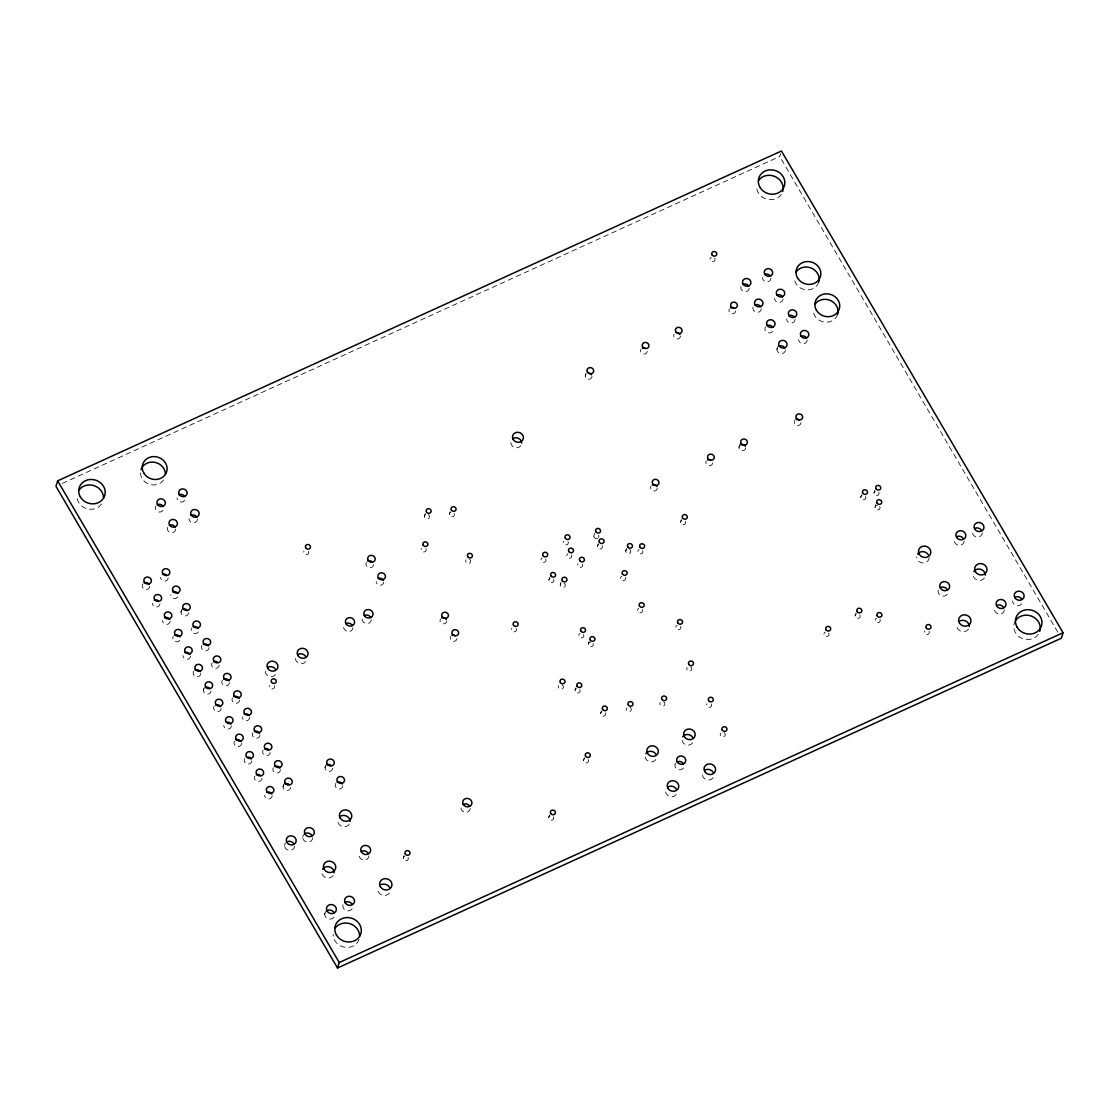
<?xml version="1.0" encoding="UTF-8"?>
<svg xmlns="http://www.w3.org/2000/svg" width="1119" height="1119" viewBox="0 0 1119 1119"><rect width="100%" height="100%" fill="white"/><g stroke="black" fill="none" stroke-linecap="round" stroke-linejoin="round"><path stroke-width="0.75" stroke-dasharray="5 3.75" d="M180.984 612.247L181.838 609.519M203.378 690.465L204.231 687.723M283.023 786.797L283.876 784.055M284.548 845.502L285.401 842.761M302.676 837.25L303.529 834.508M325.014 767.732L325.867 764.99M424.409 516.293L425.262 513.551M324.72 914.223L325.573 911.481M449.334 514.292L450.188 511.565M403.274 858.245L404.127 855.517M585.265 375.928L586.118 373.187M548.869 580.09L549.723 577.348M560.227 584.845L561.081 582.118M593.811 536.043L594.665 533.301M597.336 546.492L598.189 543.75M588.23 644.25L589.084 641.509M575.068 690.493L575.921 687.765M625.717 551.163L626.57 548.422M548.66 817.709L549.513 814.968M583.503 760.444L584.356 757.703M600.553 713.684L601.407 710.957M1057.819 632.193L779.733 156.478L780.586 153.737M680.534 522.181L681.387 519.44M738.974 447.362L739.827 444.621M776.936 349.408L777.789 346.68M860.735 497.396L861.588 494.654M874.009 493.031L874.862 490.29M875.016 507.327L875.869 504.585M855.112 615.87L855.965 613.128M62.314 483.422L779.733 156.478M711.306 704.033A2.546 2.308 17.3 0 1 709.04 707.362A2.546 2.308 17.3 0 1 706.928 703.725M200.749 673.526A3.819 3.455 17.3 0 1 195.923 676.561A3.819 3.455 17.3 0 1 193.713 671.302M352.093 908.88A5.022 4.532 17.3 0 1 345.267 910.083A5.022 4.532 17.3 0 1 343.561 903.732M964.144 541.092A5.022 4.532 17.3 0 1 957.794 545.065A5.022 4.532 17.3 0 1 954.913 538.169M469.49 559.206A2.546 2.308 17.3 0 1 470.344 562.437A2.546 2.308 17.3 0 1 466.875 563.053A2.546 2.308 17.3 0 1 466.022 559.822M1004.316 609.813A5.022 4.532 17.3 0 1 999.253 614.037A5.022 4.532 17.3 0 1 994.371 609.128M583.531 634.487A2.546 2.308 17.3 0 1 582.537 637.592A2.546 2.308 17.3 0 1 579.11 636.515A2.546 2.308 17.3 0 1 580.09 633.41M294.507 846.188A5.022 4.532 17.3 0 1 288.156 850.16A5.022 4.532 17.3 0 1 285.261 843.264M368.962 855.769A5.022 4.532 17.3 0 1 362.626 859.742A5.022 4.532 17.3 0 1 359.731 852.846M208.973 647.691A3.819 3.455 17.3 0 1 204.134 650.712A3.819 3.455 17.3 0 1 201.938 645.453M588.244 759.605A2.546 2.308 17.3 0 1 587.265 762.71A2.546 2.308 17.3 0 1 583.824 761.619A2.546 2.308 17.3 0 1 584.817 758.528M712.551 462.93A3.399 3.063 17.3 0 1 708.257 465.616A3.399 3.063 17.3 0 1 706.299 460.958M879.926 619.353A2.546 2.308 17.3 0 1 878.933 622.458A2.546 2.308 17.3 0 1 875.506 621.367A2.546 2.308 17.3 0 1 876.485 618.261M714.733 258.293A2.546 2.308 17.3 0 1 713.754 261.398A2.546 2.308 17.3 0 1 710.313 260.321A2.546 2.308 17.3 0 1 711.292 257.216M553.401 816.87A2.546 2.308 17.3 0 1 552.408 819.975A2.546 2.308 17.3 0 1 548.981 818.884A2.546 2.308 17.3 0 1 549.961 815.793M591.993 376.404A3.399 3.063 17.3 0 1 587.699 379.089A3.399 3.063 17.3 0 1 585.741 374.417M828.717 633.172A2.546 2.308 17.3 0 1 827.724 636.277A2.546 2.308 17.3 0 1 824.297 635.186A2.546 2.308 17.3 0 1 825.276 632.081M582.426 564.046A2.546 2.308 17.3 0 1 580.174 567.375A2.546 2.308 17.3 0 1 578.047 563.738M272.169 795.721A3.819 3.455 17.3 0 1 268.322 798.924A3.819 3.455 17.3 0 1 264.602 795.189M630.067 707.432A2.546 2.308 17.3 0 1 630.934 710.663A2.546 2.308 17.3 0 1 627.465 711.278A2.546 2.308 17.3 0 1 626.598 708.047M568.018 541.596A2.546 2.308 17.3 0 1 565.752 544.925A2.546 2.308 17.3 0 1 563.64 541.302M647.244 351.226A3.399 3.063 17.3 0 1 642.949 353.912A3.399 3.063 17.3 0 1 641.005 349.24M879.758 506.487A2.546 2.308 17.3 0 1 878.359 509.746A2.546 2.308 17.3 0 1 875.044 507.732A2.546 2.308 17.3 0 1 877.59 505.187M724.035 732.595A2.546 2.308 17.3 0 1 724.902 735.826A2.546 2.308 17.3 0 1 721.433 736.428A2.546 2.308 17.3 0 1 720.566 733.197M210.959 690.982A3.819 3.455 17.3 0 1 206.12 694.018A3.819 3.455 17.3 0 1 203.924 688.758M571.487 554.898A2.546 2.308 17.3 0 1 570.508 558.003A2.546 2.308 17.3 0 1 567.067 556.912A2.546 2.308 17.3 0 1 568.046 553.807M982.272 532.84A5.022 4.532 17.3 0 1 975.922 536.812A5.022 4.532 17.3 0 1 973.04 529.916M680.534 626.36A2.546 2.308 17.3 0 1 679.555 629.465A2.546 2.308 17.3 0 1 676.114 628.388A2.546 2.308 17.3 0 1 677.093 625.283M163.612 479.967A12.533 11.33 17.3 0 1 148.002 483.73A12.533 11.33 17.3 0 1 141.008 469.742M818.674 282.24A12.533 11.33 17.3 0 1 804.883 289.653A12.533 11.33 17.3 0 1 794.294 277.596M685.276 521.342A2.546 2.308 17.3 0 1 684.296 524.447A2.546 2.308 17.3 0 1 680.856 523.356A2.546 2.308 17.3 0 1 681.835 520.265M837.558 314.537A12.533 11.33 17.3 0 1 823.766 321.95A12.533 11.33 17.3 0 1 813.177 309.893M625.143 577.418A2.546 2.308 17.3 0 1 624.164 580.523A2.546 2.308 17.3 0 1 620.723 579.432A2.546 2.308 17.3 0 1 621.716 576.327M333.966 917.146A5.022 4.532 17.3 0 1 327.14 918.349A5.022 4.532 17.3 0 1 325.433 911.985M101.619 504.012A13.372 12.085 17.3 0 1 86.597 508.641A13.372 12.085 17.3 0 1 76.987 496.207M781.244 194.37A13.372 12.085 17.3 0 1 766.221 199A13.372 12.085 17.3 0 1 756.612 186.565M454.062 513.467A2.546 2.308 17.3 0 1 453.083 516.572A2.546 2.308 17.3 0 1 449.642 515.481A2.546 2.308 17.3 0 1 450.635 512.376M219.17 665.148A3.819 3.455 17.3 0 1 214.344 668.169A3.819 3.455 17.3 0 1 212.134 662.91M564.06 583.111A2.546 2.308 17.3 0 1 564.927 586.342A2.546 2.308 17.3 0 1 561.458 586.943A2.546 2.308 17.3 0 1 560.591 583.712M428.241 514.544A2.546 2.308 17.3 0 1 428.843 518.083A2.546 2.308 17.3 0 1 424.982 517.817A2.546 2.308 17.3 0 1 425.71 514.362M516.167 628.528A2.546 2.308 17.3 0 1 513.901 631.857A2.546 2.308 17.3 0 1 511.789 628.235M663.707 701.893A2.546 2.308 17.3 0 1 664.574 705.124A2.546 2.308 17.3 0 1 661.105 705.725A2.546 2.308 17.3 0 1 660.238 702.494M359.101 939.275A13.372 12.085 17.3 0 1 344.386 947.178A13.372 12.085 17.3 0 1 333.098 934.323M562.102 685.01A2.546 2.308 17.3 0 1 562.969 688.241A2.546 2.308 17.3 0 1 559.5 688.856A2.546 2.308 17.3 0 1 558.633 685.625M1038.362 634.221A13.372 12.085 17.3 0 1 1020.164 637.424A13.372 12.085 17.3 0 1 1015.632 620.472M312.635 837.935A5.022 4.532 17.3 0 1 306.284 841.908A5.022 4.532 17.3 0 1 303.389 835.012M1021.731 603.798A5.022 4.532 17.3 0 1 1012.499 600.861M947.261 594.203A5.022 4.532 17.3 0 1 940.436 595.406A5.022 4.532 17.3 0 1 938.743 589.056M642.194 609.463A2.546 2.308 17.3 0 1 641.201 612.569A2.546 2.308 17.3 0 1 637.774 611.478A2.546 2.308 17.3 0 1 638.753 608.372M605.295 712.859A2.546 2.308 17.3 0 1 604.316 715.964A2.546 2.308 17.3 0 1 600.875 714.873A2.546 2.308 17.3 0 1 601.854 711.768M579.796 689.668A2.546 2.308 17.3 0 1 578.817 692.773A2.546 2.308 17.3 0 1 575.376 691.682A2.546 2.308 17.3 0 1 576.369 688.577M545.708 559.052A2.546 2.308 17.3 0 1 544.729 562.158A2.546 2.308 17.3 0 1 541.288 561.067A2.546 2.308 17.3 0 1 542.267 557.961M597.56 538.309A2.546 2.308 17.3 0 1 594.119 537.218A2.546 2.308 17.3 0 1 595.112 534.127M598.539 535.204A2.546 2.308 17.3 0 1 598.497 537.526M425.905 548.66A2.546 2.308 17.3 0 1 423.653 551.989A2.546 2.308 17.3 0 1 421.527 548.352M602.078 545.666A2.546 2.308 17.3 0 1 601.085 548.772A2.546 2.308 17.3 0 1 597.658 547.681A2.546 2.308 17.3 0 1 598.637 544.575M642.614 550.562A2.546 2.308 17.3 0 1 641.635 553.667A2.546 2.308 17.3 0 1 638.194 552.576A2.546 2.308 17.3 0 1 639.187 549.471M865.477 496.556A2.546 2.308 17.3 0 1 864.497 499.661A2.546 2.308 17.3 0 1 861.057 498.57A2.546 2.308 17.3 0 1 862.05 495.465M878.751 492.192A2.546 2.308 17.3 0 1 877.772 495.297A2.546 2.308 17.3 0 1 874.331 494.22A2.546 2.308 17.3 0 1 875.324 491.115M408.015 857.42A2.546 2.308 17.3 0 1 407.022 860.525A2.546 2.308 17.3 0 1 403.595 859.434A2.546 2.308 17.3 0 1 404.574 856.329M928.98 631.298A2.546 2.308 17.3 0 1 926.728 634.627A2.546 2.308 17.3 0 1 924.602 630.99M629.549 549.415A2.546 2.308 17.3 0 1 630.165 552.968A2.546 2.308 17.3 0 1 626.29 552.702A2.546 2.308 17.3 0 1 627.032 549.247M859.854 615.044A2.546 2.308 17.3 0 1 858.874 618.15A2.546 2.308 17.3 0 1 855.434 617.059A2.546 2.308 17.3 0 1 856.427 613.953M690.605 666.924A2.546 2.308 17.3 0 1 691.458 670.155A2.546 2.308 17.3 0 1 687.989 670.771A2.546 2.308 17.3 0 1 687.136 667.525M592.972 643.411A2.546 2.308 17.3 0 1 591.573 646.656A2.546 2.308 17.3 0 1 588.258 644.656A2.546 2.308 17.3 0 1 590.804 642.096M553.611 579.25A2.546 2.308 17.3 0 1 552.618 582.356A2.546 2.308 17.3 0 1 549.177 581.265A2.546 2.308 17.3 0 1 550.17 578.159M308.424 551.317A2.546 2.308 17.3 0 1 306.172 554.632A2.546 2.308 17.3 0 1 304.046 551.01M274.225 685.639A2.546 2.308 17.3 0 1 271.973 688.954A2.546 2.308 17.3 0 1 269.847 685.332M371.354 619.604A4.672 4.224 17.3 0 1 366.64 623.521A4.672 4.224 17.3 0 1 362.08 618.961M352.919 627.647A4.672 4.224 17.3 0 1 347.002 631.354A4.672 4.224 17.3 0 1 344.316 624.92M470.246 808.408A4.672 4.224 17.3 0 1 464.329 812.114A4.672 4.224 17.3 0 1 461.643 805.68M290.59 787.328A3.819 3.455 17.3 0 1 285.765 790.35A3.819 3.455 17.3 0 1 283.555 785.09M280.393 769.872A3.819 3.455 17.3 0 1 275.554 772.893A3.819 3.455 17.3 0 1 273.358 767.648M261.972 778.264A3.819 3.455 17.3 0 1 257.146 781.286A3.819 3.455 17.3 0 1 254.936 776.026M270.183 752.416A3.819 3.455 17.3 0 1 265.357 755.437A3.819 3.455 17.3 0 1 263.147 750.192M251.775 760.808A3.819 3.455 17.3 0 1 246.935 763.829A3.819 3.455 17.3 0 1 244.739 758.584M259.986 734.959A3.819 3.455 17.3 0 1 255.146 737.981A3.819 3.455 17.3 0 1 252.95 732.735M241.564 743.352A3.819 3.455 17.3 0 1 236.738 746.373A3.819 3.455 17.3 0 1 234.528 741.128M249.775 717.503A3.819 3.455 17.3 0 1 245.928 720.72A3.819 3.455 17.3 0 1 242.208 716.985M231.367 725.895A3.819 3.455 17.3 0 1 227.507 729.112A3.819 3.455 17.3 0 1 223.786 725.378M239.578 700.046A3.819 3.455 17.3 0 1 234.738 703.082A3.819 3.455 17.3 0 1 232.542 697.822M221.156 708.439A3.819 3.455 17.3 0 1 216.331 711.474A3.819 3.455 17.3 0 1 214.121 706.215M229.367 682.59A3.819 3.455 17.3 0 1 224.541 685.625A3.819 3.455 17.3 0 1 222.345 680.366M190.552 656.084A3.819 3.455 17.3 0 1 186.691 659.287A3.819 3.455 17.3 0 1 182.97 655.552M198.217 631.927A3.819 3.455 17.3 0 1 193.028 632.85A3.819 3.455 17.3 0 1 191.727 628.011M179.809 640.32A3.819 3.455 17.3 0 1 174.606 641.243A3.819 3.455 17.3 0 1 173.305 636.389M188.565 612.778A3.819 3.455 17.3 0 1 183.726 615.8A3.819 3.455 17.3 0 1 181.53 610.554M170.144 621.171A3.819 3.455 17.3 0 1 166.283 624.374A3.819 3.455 17.3 0 1 162.563 620.639M177.823 597.028A3.819 3.455 17.3 0 1 170.787 594.804M159.933 603.714A3.819 3.455 17.3 0 1 156.087 606.932A3.819 3.455 17.3 0 1 152.366 603.183M168.158 577.866A3.819 3.455 17.3 0 1 164.297 581.083A3.819 3.455 17.3 0 1 160.576 577.348M149.736 586.258A3.819 3.455 17.3 0 1 144.91 589.279A3.819 3.455 17.3 0 1 142.7 584.034M680.394 336.12A3.399 3.063 17.3 0 1 676.1 338.805A3.399 3.063 17.3 0 1 674.156 334.133M735.659 310.942A3.399 3.063 17.3 0 1 731.364 313.628A3.399 3.063 17.3 0 1 729.406 308.97M657.301 488.108A3.399 3.063 17.3 0 1 653.006 490.793A3.399 3.063 17.3 0 1 651.048 486.122M745.702 447.824A3.399 3.063 17.3 0 1 741.407 450.509A3.399 3.063 17.3 0 1 739.449 445.852M800.952 422.66A3.399 3.063 17.3 0 1 796.658 425.346A3.399 3.063 17.3 0 1 794.7 420.674M373.536 564.563A3.819 3.455 17.3 0 1 368.697 567.585A3.819 3.455 17.3 0 1 366.5 562.339M383.733 582.02A3.819 3.455 17.3 0 1 379.887 585.223A3.819 3.455 17.3 0 1 376.166 581.488M342.792 785.706A3.819 3.455 17.3 0 1 337.966 788.741A3.819 3.455 17.3 0 1 335.77 783.482M332.595 768.263A3.819 3.455 17.3 0 1 327.769 771.285A3.819 3.455 17.3 0 1 325.559 766.025M446.747 621.003A3.399 3.063 17.3 0 1 442.453 623.689A3.399 3.063 17.3 0 1 440.494 619.017M456.944 638.459A3.399 3.063 17.3 0 1 452.649 641.145A3.399 3.063 17.3 0 1 450.705 636.473M520.922 445.614A5.511 4.98 17.3 0 1 510.768 442.397M275.484 674.477A5.511 4.98 17.3 0 1 265.329 671.26M305.613 661.623A5.511 4.98 17.3 0 1 295.458 658.406M333.196 875.548A6.266 5.665 17.3 0 1 321.657 871.897M349.24 824.297A6.266 5.665 17.3 0 1 337.7 820.633M389.412 893.018A6.266 5.665 17.3 0 1 377.858 889.353M984.454 577.963A6.266 5.665 17.3 0 1 972.915 574.299M968.411 629.214A6.266 5.665 17.3 0 1 956.871 625.563M929.134 557.696A6.266 5.665 17.3 0 1 922.811 562.969A6.266 5.665 17.3 0 1 916.699 556.842M163.066 510.362A4.266 3.847 17.3 0 1 157.261 511.369A4.266 3.847 17.3 0 1 155.821 505.97M184.817 500.445A4.266 3.847 17.3 0 1 176.97 497.955M175.711 529.077A4.266 3.847 17.3 0 1 170.326 532.448A4.266 3.847 17.3 0 1 167.864 526.587M197.476 519.16A4.266 3.847 17.3 0 1 193.167 522.741A4.266 3.847 17.3 0 1 189.013 518.573M770.991 278.239A4.266 3.847 17.3 0 1 766.683 281.82A4.266 3.847 17.3 0 1 762.529 277.652M783.034 298.857A4.266 3.847 17.3 0 1 778.74 302.438A4.266 3.847 17.3 0 1 774.586 298.269M795.091 319.474A4.266 3.847 17.3 0 1 790.783 323.055A4.266 3.847 17.3 0 1 786.643 318.887M807.149 340.092A4.266 3.847 17.3 0 1 802.841 343.673A4.266 3.847 17.3 0 1 798.686 339.505M749.24 288.156A4.266 3.847 17.3 0 1 743.841 291.527A4.266 3.847 17.3 0 1 741.379 285.667M761.284 308.774A4.266 3.847 17.3 0 1 755.898 312.145A4.266 3.847 17.3 0 1 753.437 306.284M772.739 331.28A4.266 3.847 17.3 0 1 766.935 332.301A4.266 3.847 17.3 0 1 765.494 326.902M785.384 349.995A4.266 3.847 17.3 0 1 779.999 353.38A4.266 3.847 17.3 0 1 777.537 347.519M683.401 767.998A4.602 4.154 17.3 0 1 677.149 769.103A4.602 4.154 17.3 0 1 675.596 763.27M692.689 742.806A5.847 5.287 17.3 0 1 681.919 739.393M713.097 777.705A5.847 5.287 17.3 0 1 702.312 774.292M676.254 794.49A5.847 5.287 17.3 0 1 665.483 791.077M655.846 759.577A5.847 5.287 17.3 0 1 645.076 756.164"/><path stroke-width="1.5" d="M57.656 480.848L55.95 486.317L337.518 968.005L1061.344 638.222L1063.05 632.739L781.44 150.995L57.656 480.848L339.225 962.522L337.518 968.005M339.225 962.522L1063.05 632.739M345.421 902.18A5.022 4.532 17.3 0 1 352.177 904.32M956.759 536.63A5.022 4.532 17.3 0 1 963.529 538.771M974.887 528.364A5.022 4.532 17.3 0 1 981.657 530.518M996.931 605.351A5.022 4.532 17.3 0 1 1003.687 607.491M287.121 841.726A5.022 4.532 17.3 0 1 293.877 843.866M361.591 851.307A5.022 4.532 17.3 0 1 368.347 853.447M203.35 644.278A3.819 3.455 17.3 0 1 208.498 645.915M707.558 459.909A3.399 3.063 17.3 0 1 710.915 460.147M588.692 373.075A3.399 3.063 17.3 0 1 591.573 374.823M266.546 792.308A3.819 3.455 17.3 0 1 271.707 793.944M960.074 620.835A6.266 5.665 17.3 0 1 969.306 626.416M205.337 687.584A3.819 3.455 17.3 0 1 209.127 687.849M141.008 469.742A12.533 11.33 17.3 0 1 154.8 462.329A12.533 11.33 17.3 0 1 165.388 474.386M796.071 272.001A12.533 11.33 17.3 0 1 811.681 268.252A12.533 11.33 17.3 0 1 818.674 282.24M814.954 304.298A12.533 11.33 17.3 0 1 830.564 300.549A12.533 11.33 17.3 0 1 837.558 314.537M327.294 910.446A5.022 4.532 17.3 0 1 334.049 912.586M78.889 490.248A13.372 12.085 17.3 0 1 93.912 485.618A13.372 12.085 17.3 0 1 103.521 498.053M758.514 180.607A13.372 12.085 17.3 0 1 775.173 176.606A13.372 12.085 17.3 0 1 782.629 191.531M213.547 661.735A3.819 3.455 17.3 0 1 217.338 662M195.126 670.127A3.819 3.455 17.3 0 1 200.273 671.764M642.25 348.205A3.399 3.063 17.3 0 1 645.621 348.429M334.987 928.364A13.372 12.085 17.3 0 1 350.009 923.734A13.372 12.085 17.3 0 1 359.619 936.155M1015.632 620.472A13.372 12.085 17.3 0 1 1032.291 616.457A13.372 12.085 17.3 0 1 1039.747 631.382M305.249 833.459A5.022 4.532 17.3 0 1 312.005 835.599M1015.059 597.084A5.022 4.532 17.3 0 1 1021.815 599.224M940.589 587.503A5.022 4.532 17.3 0 1 947.359 589.643M364.472 615.436A4.672 4.224 17.3 0 1 370.767 617.436M346.037 623.493A4.672 4.224 17.3 0 1 352.331 625.479M463.364 804.253A4.672 4.224 17.3 0 1 469.658 806.239M284.967 783.915A3.819 3.455 17.3 0 1 288.758 784.181M274.77 766.459A3.819 3.455 17.3 0 1 279.918 768.096M256.349 774.852A3.819 3.455 17.3 0 1 260.14 775.117M264.56 749.017A3.819 3.455 17.3 0 1 268.35 749.268M248.054 757.073A3.819 3.455 17.3 0 1 251.299 759.032M254.363 731.56A3.819 3.455 17.3 0 1 259.51 733.183M235.941 739.953A3.819 3.455 17.3 0 1 241.089 741.575M244.152 714.104A3.819 3.455 17.3 0 1 249.313 715.726M227.647 722.161A3.819 3.455 17.3 0 1 230.892 724.119M233.955 696.647A3.819 3.455 17.3 0 1 239.102 698.284M215.533 705.04A3.819 3.455 17.3 0 1 220.681 706.662M223.744 679.191A3.819 3.455 17.3 0 1 228.905 680.828M184.929 652.671A3.819 3.455 17.3 0 1 190.076 654.307M193.139 626.836A3.819 3.455 17.3 0 1 198.287 628.458M174.718 635.214A3.819 3.455 17.3 0 1 179.879 636.851M182.943 609.379A3.819 3.455 17.3 0 1 186.719 609.631M164.521 617.772A3.819 3.455 17.3 0 1 169.668 619.394M172.732 591.923A3.819 3.455 17.3 0 1 177.879 593.546M154.31 600.316A3.819 3.455 17.3 0 1 158.101 600.567M162.535 574.467A3.819 3.455 17.3 0 1 166.325 574.732M144.113 582.859A3.819 3.455 17.3 0 1 149.261 584.482M677.093 332.805A3.399 3.063 17.3 0 1 679.974 334.539M730.665 307.921A3.399 3.063 17.3 0 1 734.022 308.159M652.293 485.087A3.399 3.063 17.3 0 1 656.867 486.527M740.708 444.802A3.399 3.063 17.3 0 1 745.282 446.257M795.959 419.625A3.399 3.063 17.3 0 1 799.33 419.863M367.913 561.165A3.819 3.455 17.3 0 1 371.704 561.416M378.11 578.621A3.819 3.455 17.3 0 1 383.271 580.243M337.169 782.307A3.819 3.455 17.3 0 1 342.33 783.943M326.972 764.85A3.819 3.455 17.3 0 1 330.762 765.116M441.753 617.982A3.399 3.063 17.3 0 1 446.327 619.422M451.95 635.438A3.399 3.063 17.3 0 1 455.321 635.662M513.593 438.228A5.511 4.98 17.3 0 1 521.706 443.152M268.14 667.106A5.511 4.98 17.3 0 1 275.582 669.456M298.269 654.251A5.511 4.98 17.3 0 1 305.711 656.601M322.538 869.099A6.266 5.665 17.3 0 1 334.091 872.75M340.903 815.919A6.266 5.665 17.3 0 1 350.121 821.5M381.075 884.639A6.266 5.665 17.3 0 1 389.524 887.311M973.796 571.515A6.266 5.665 17.3 0 1 985.349 575.166M917.594 554.045A6.266 5.665 17.3 0 1 928.35 554.786M157.387 504.655A4.266 3.847 17.3 0 1 163.136 506.473M179.138 494.752A4.266 3.847 17.3 0 1 184.887 496.57M169.445 525.273A4.266 3.847 17.3 0 1 175.193 527.091M191.195 515.369A4.266 3.847 17.3 0 1 196.944 517.188M764.711 274.449A4.266 3.847 17.3 0 1 770.459 276.267M776.768 295.066A4.266 3.847 17.3 0 1 782.517 296.885M788.811 315.67A4.266 3.847 17.3 0 1 794.56 317.502M800.868 336.287A4.266 3.847 17.3 0 1 806.617 338.106M742.96 284.352A4.266 3.847 17.3 0 1 748.709 286.17M755.017 304.969A4.266 3.847 17.3 0 1 760.752 306.788M767.061 325.587A4.266 3.847 17.3 0 1 772.809 327.405M779.118 346.205A4.266 3.847 17.3 0 1 784.867 348.023M677.289 761.857A4.602 4.154 17.3 0 1 683.485 763.815M682.744 736.778A5.847 5.287 17.3 0 1 692.787 737.477M705.306 769.886A5.847 5.287 17.3 0 1 713.195 772.39M668.477 786.671A5.847 5.287 17.3 0 1 676.366 789.175M645.901 753.563A5.847 5.287 17.3 0 1 655.958 754.262M708.579 700.578A2.546 2.308 17.3 0 0 712.957 700.872A2.546 2.308 17.3 0 0 710.845 697.249A2.546 2.308 17.3 0 0 708.579 700.578M345.184 902.809A5.022 4.532 17.3 0 0 353.8 903.411A5.022 4.532 17.3 0 0 349.618 896.263A5.022 4.532 17.3 0 0 345.184 902.809M195.363 669.302A3.819 3.455 17.3 0 0 201.924 669.763A3.819 3.455 17.3 0 0 198.734 664.322A3.819 3.455 17.3 0 0 195.363 669.302M996.693 605.98A5.022 4.532 17.3 0 0 1005.31 606.568A5.022 4.532 17.3 0 0 1001.141 599.434A5.022 4.532 17.3 0 0 996.693 605.98M956.521 537.26A5.022 4.532 17.3 0 0 965.137 537.861A5.022 4.532 17.3 0 0 960.969 530.714A5.022 4.532 17.3 0 0 956.521 537.26M203.574 643.453A3.819 3.455 17.3 0 0 210.134 643.915A3.819 3.455 17.3 0 0 206.959 638.473A3.819 3.455 17.3 0 0 203.574 643.453M974.649 528.993A5.022 4.532 17.3 0 0 983.265 529.595A5.022 4.532 17.3 0 0 979.097 522.461A5.022 4.532 17.3 0 0 974.649 528.993M580.817 631.032A2.546 2.308 17.3 0 0 585.195 631.34A2.546 2.308 17.3 0 0 583.069 627.703A2.546 2.308 17.3 0 0 580.817 631.032M286.884 842.355A5.022 4.532 17.3 0 0 295.5 842.957A5.022 4.532 17.3 0 0 291.318 835.809A5.022 4.532 17.3 0 0 286.884 842.355M361.353 851.937A5.022 4.532 17.3 0 0 369.969 852.538A5.022 4.532 17.3 0 0 365.787 845.391A5.022 4.532 17.3 0 0 361.353 851.937M585.531 756.15A2.546 2.308 17.3 0 0 589.909 756.458A2.546 2.308 17.3 0 0 587.783 752.821A2.546 2.308 17.3 0 0 585.531 756.15M565.291 538.141A2.546 2.308 17.3 0 0 569.669 538.449A2.546 2.308 17.3 0 0 567.557 534.812A2.546 2.308 17.3 0 0 565.291 538.141M587.391 372.026A3.399 3.063 17.3 0 0 593.224 372.431A3.399 3.063 17.3 0 0 590.398 367.605A3.399 3.063 17.3 0 0 587.391 372.026M877.212 615.884A2.546 2.308 17.3 0 0 881.59 616.191A2.546 2.308 17.3 0 0 879.464 612.569A2.546 2.308 17.3 0 0 877.212 615.884M707.949 458.566A3.399 3.063 17.3 0 0 713.768 458.972A3.399 3.063 17.3 0 0 710.943 454.132A3.399 3.063 17.3 0 0 707.949 458.566M712.02 254.838A2.546 2.308 17.3 0 0 716.398 255.146A2.546 2.308 17.3 0 0 714.272 251.509A2.546 2.308 17.3 0 0 712.02 254.838M550.674 813.415A2.546 2.308 17.3 0 0 555.052 813.723A2.546 2.308 17.3 0 0 552.94 810.086A2.546 2.308 17.3 0 0 550.674 813.415M825.99 629.703A2.546 2.308 17.3 0 0 830.368 630.011A2.546 2.308 17.3 0 0 828.256 626.388A2.546 2.308 17.3 0 0 825.99 629.703M579.712 560.591A2.546 2.308 17.3 0 0 584.09 560.885A2.546 2.308 17.3 0 0 581.964 557.262A2.546 2.308 17.3 0 0 579.712 560.591M266.784 791.483A3.819 3.455 17.3 0 0 273.344 791.944A3.819 3.455 17.3 0 0 270.155 786.503A3.819 3.455 17.3 0 0 266.784 791.483M628.263 704.886A2.546 2.308 17.3 0 0 632.641 705.194A2.546 2.308 17.3 0 0 630.515 701.557A2.546 2.308 17.3 0 0 628.263 704.886M642.642 346.848A3.399 3.063 17.3 0 0 648.474 347.254A3.399 3.063 17.3 0 0 645.649 342.428A3.399 3.063 17.3 0 0 642.642 346.848M877.03 503.032A2.546 2.308 17.3 0 0 881.408 503.34A2.546 2.308 17.3 0 0 879.296 499.703A2.546 2.308 17.3 0 0 877.03 503.032M959.361 622.989A6.266 5.665 17.3 0 0 970.117 623.745A6.266 5.665 17.3 0 0 964.9 614.807A6.266 5.665 17.3 0 0 959.361 622.989M722.231 730.05A2.546 2.308 17.3 0 0 726.609 730.343A2.546 2.308 17.3 0 0 724.483 726.721A2.546 2.308 17.3 0 0 722.231 730.05M682.562 517.887A2.546 2.308 17.3 0 0 686.94 518.195A2.546 2.308 17.3 0 0 684.814 514.558A2.546 2.308 17.3 0 0 682.562 517.887M205.56 686.758A3.819 3.455 17.3 0 0 212.12 687.206A3.819 3.455 17.3 0 0 208.945 681.779A3.819 3.455 17.3 0 0 205.56 686.758M467.672 556.661A2.546 2.308 17.3 0 0 472.05 556.968A2.546 2.308 17.3 0 0 469.938 553.332A2.546 2.308 17.3 0 0 467.672 556.661M568.774 551.443A2.546 2.308 17.3 0 0 573.152 551.737A2.546 2.308 17.3 0 0 571.026 548.114A2.546 2.308 17.3 0 0 568.774 551.443M677.82 622.905A2.546 2.308 17.3 0 0 682.198 623.213A2.546 2.308 17.3 0 0 680.072 619.576A2.546 2.308 17.3 0 0 677.82 622.905M143.791 473.001A12.533 11.33 17.3 0 0 165.318 474.498A12.533 11.33 17.3 0 0 154.884 456.636A12.533 11.33 17.3 0 0 143.791 473.001M797.553 277.932A12.533 11.33 17.3 0 0 819.08 279.428A12.533 11.33 17.3 0 0 808.645 261.566A12.533 11.33 17.3 0 0 797.553 277.932M816.436 310.229A12.533 11.33 17.3 0 0 837.963 311.725A12.533 11.33 17.3 0 0 827.528 293.863A12.533 11.33 17.3 0 0 816.436 310.229M305.011 834.089A5.022 4.532 17.3 0 0 313.628 834.69A5.022 4.532 17.3 0 0 309.445 827.556A5.022 4.532 17.3 0 0 305.011 834.089M213.771 660.909A3.819 3.455 17.3 0 0 220.331 661.371A3.819 3.455 17.3 0 0 217.156 655.93A3.819 3.455 17.3 0 0 213.771 660.909M327.056 911.076A5.022 4.532 17.3 0 0 335.672 911.663A5.022 4.532 17.3 0 0 331.49 904.53A5.022 4.532 17.3 0 0 327.056 911.076M622.43 573.949A2.546 2.308 17.3 0 0 626.808 574.257A2.546 2.308 17.3 0 0 624.682 570.634A2.546 2.308 17.3 0 0 622.43 573.949M80.358 496.934A13.372 12.085 17.3 0 0 103.326 498.528A13.372 12.085 17.3 0 0 92.192 479.491A13.372 12.085 17.3 0 0 80.358 496.934M759.983 187.307A13.372 12.085 17.3 0 0 782.95 188.887A13.372 12.085 17.3 0 0 771.816 169.85A13.372 12.085 17.3 0 0 759.983 187.307M451.349 509.998A2.546 2.308 17.3 0 0 455.727 510.306A2.546 2.308 17.3 0 0 453.601 506.683A2.546 2.308 17.3 0 0 451.349 509.998M562.256 580.551A2.546 2.308 17.3 0 0 566.634 580.859A2.546 2.308 17.3 0 0 564.508 577.236A2.546 2.308 17.3 0 0 562.256 580.551M426.437 511.998A2.546 2.308 17.3 0 0 430.815 512.292A2.546 2.308 17.3 0 0 428.689 508.669A2.546 2.308 17.3 0 0 426.437 511.998M513.439 625.073A2.546 2.308 17.3 0 0 517.817 625.381A2.546 2.308 17.3 0 0 515.705 621.744A2.546 2.308 17.3 0 0 513.439 625.073M661.902 699.347A2.546 2.308 17.3 0 0 666.281 699.641A2.546 2.308 17.3 0 0 664.154 696.018A2.546 2.308 17.3 0 0 661.902 699.347M336.455 935.05A13.372 12.085 17.3 0 0 359.423 936.645A13.372 12.085 17.3 0 0 348.303 917.594A13.372 12.085 17.3 0 0 336.455 935.05M1017.101 627.158A13.372 12.085 17.3 0 0 1040.069 628.752A13.372 12.085 17.3 0 0 1028.934 609.701A13.372 12.085 17.3 0 0 1017.101 627.158M560.297 682.464A2.546 2.308 17.3 0 0 564.675 682.772A2.546 2.308 17.3 0 0 562.549 679.135A2.546 2.308 17.3 0 0 560.297 682.464M1014.821 597.714A5.022 4.532 17.3 0 0 1023.437 598.315A5.022 4.532 17.3 0 0 1019.269 591.168A5.022 4.532 17.3 0 0 1014.821 597.714M940.352 588.132A5.022 4.532 17.3 0 0 948.968 588.734A5.022 4.532 17.3 0 0 944.8 581.586A5.022 4.532 17.3 0 0 940.352 588.132M639.467 606.008A2.546 2.308 17.3 0 0 643.845 606.302A2.546 2.308 17.3 0 0 641.733 602.679A2.546 2.308 17.3 0 0 639.467 606.008M602.582 709.39A2.546 2.308 17.3 0 0 606.96 709.698A2.546 2.308 17.3 0 0 604.833 706.075A2.546 2.308 17.3 0 0 602.582 709.39M577.082 686.199A2.546 2.308 17.3 0 0 581.46 686.506A2.546 2.308 17.3 0 0 579.348 682.884A2.546 2.308 17.3 0 0 577.082 686.199M542.995 555.597A2.546 2.308 17.3 0 0 547.373 555.891A2.546 2.308 17.3 0 0 545.247 552.268A2.546 2.308 17.3 0 0 542.995 555.597M595.826 531.749A2.546 2.308 17.3 0 0 600.204 532.057A2.546 2.308 17.3 0 0 598.092 528.42A2.546 2.308 17.3 0 0 595.826 531.749M423.192 545.205A2.546 2.308 17.3 0 0 427.57 545.499A2.546 2.308 17.3 0 0 425.444 541.876A2.546 2.308 17.3 0 0 423.192 545.205M599.364 542.197A2.546 2.308 17.3 0 0 603.742 542.505A2.546 2.308 17.3 0 0 601.616 538.868A2.546 2.308 17.3 0 0 599.364 542.197M639.9 547.107A2.546 2.308 17.3 0 0 644.278 547.415A2.546 2.308 17.3 0 0 642.152 543.778A2.546 2.308 17.3 0 0 639.9 547.107M862.763 493.101A2.546 2.308 17.3 0 0 867.141 493.395A2.546 2.308 17.3 0 0 865.015 489.772A2.546 2.308 17.3 0 0 862.763 493.101M876.037 488.737A2.546 2.308 17.3 0 0 880.415 489.045A2.546 2.308 17.3 0 0 878.289 485.408A2.546 2.308 17.3 0 0 876.037 488.737M405.302 853.951A2.546 2.308 17.3 0 0 409.68 854.259A2.546 2.308 17.3 0 0 407.554 850.636A2.546 2.308 17.3 0 0 405.302 853.951M926.266 627.829A2.546 2.308 17.3 0 0 930.644 628.137A2.546 2.308 17.3 0 0 928.518 624.514A2.546 2.308 17.3 0 0 926.266 627.829M627.745 546.869A2.546 2.308 17.3 0 0 632.123 547.177A2.546 2.308 17.3 0 0 629.997 543.54A2.546 2.308 17.3 0 0 627.745 546.869M857.14 611.575A2.546 2.308 17.3 0 0 861.518 611.883A2.546 2.308 17.3 0 0 859.392 608.246A2.546 2.308 17.3 0 0 857.14 611.575M688.786 664.378A2.546 2.308 17.3 0 0 693.165 664.672A2.546 2.308 17.3 0 0 691.052 661.049A2.546 2.308 17.3 0 0 688.786 664.378M590.245 639.956A2.546 2.308 17.3 0 0 594.623 640.25A2.546 2.308 17.3 0 0 592.51 636.627A2.546 2.308 17.3 0 0 590.245 639.956M550.884 575.795A2.546 2.308 17.3 0 0 555.262 576.089A2.546 2.308 17.3 0 0 553.15 572.466A2.546 2.308 17.3 0 0 550.884 575.795M305.711 547.848A2.546 2.308 17.3 0 0 310.089 548.156A2.546 2.308 17.3 0 0 307.963 544.519A2.546 2.308 17.3 0 0 305.711 547.848M271.511 682.17A2.546 2.308 17.3 0 0 275.889 682.478A2.546 2.308 17.3 0 0 273.763 678.841A2.546 2.308 17.3 0 0 271.511 682.17M364.374 615.646A4.672 4.224 17.3 0 0 372.389 616.205A4.672 4.224 17.3 0 0 368.501 609.547A4.672 4.224 17.3 0 0 364.374 615.646M345.939 623.703A4.672 4.224 17.3 0 0 353.968 624.248A4.672 4.224 17.3 0 0 350.065 617.604A4.672 4.224 17.3 0 0 345.939 623.703M463.266 804.463A4.672 4.224 17.3 0 0 471.281 805.009A4.672 4.224 17.3 0 0 467.392 798.365A4.672 4.224 17.3 0 0 463.266 804.463M285.191 783.09A3.819 3.455 17.3 0 0 291.751 783.552A3.819 3.455 17.3 0 0 288.576 778.111A3.819 3.455 17.3 0 0 285.191 783.09M274.994 765.634A3.819 3.455 17.3 0 0 281.554 766.095A3.819 3.455 17.3 0 0 278.379 760.654A3.819 3.455 17.3 0 0 274.994 765.634M256.573 774.026A3.819 3.455 17.3 0 0 263.133 774.488A3.819 3.455 17.3 0 0 259.958 769.047A3.819 3.455 17.3 0 0 256.573 774.026M264.797 748.191A3.819 3.455 17.3 0 0 271.358 748.639A3.819 3.455 17.3 0 0 268.168 743.198A3.819 3.455 17.3 0 0 264.797 748.191M246.376 756.57A3.819 3.455 17.3 0 0 252.936 757.031A3.819 3.455 17.3 0 0 249.761 751.59A3.819 3.455 17.3 0 0 246.376 756.57M254.586 730.735A3.819 3.455 17.3 0 0 261.147 731.183A3.819 3.455 17.3 0 0 257.971 725.741A3.819 3.455 17.3 0 0 254.586 730.735M236.165 739.127A3.819 3.455 17.3 0 0 242.725 739.575A3.819 3.455 17.3 0 0 239.55 734.134A3.819 3.455 17.3 0 0 236.165 739.127M244.39 713.279A3.819 3.455 17.3 0 0 250.95 713.726A3.819 3.455 17.3 0 0 247.761 708.285A3.819 3.455 17.3 0 0 244.39 713.279M225.968 721.671A3.819 3.455 17.3 0 0 232.528 722.119A3.819 3.455 17.3 0 0 229.353 716.678A3.819 3.455 17.3 0 0 225.968 721.671M234.179 695.822A3.819 3.455 17.3 0 0 240.739 696.27A3.819 3.455 17.3 0 0 237.564 690.843A3.819 3.455 17.3 0 0 234.179 695.822M215.757 704.215A3.819 3.455 17.3 0 0 222.317 704.662A3.819 3.455 17.3 0 0 219.142 699.221A3.819 3.455 17.3 0 0 215.757 704.215M223.982 678.366A3.819 3.455 17.3 0 0 230.542 678.827A3.819 3.455 17.3 0 0 227.353 673.386A3.819 3.455 17.3 0 0 223.982 678.366M185.153 651.845A3.819 3.455 17.3 0 0 191.713 652.307A3.819 3.455 17.3 0 0 188.538 646.866A3.819 3.455 17.3 0 0 185.153 651.845M193.363 625.997A3.819 3.455 17.3 0 0 199.923 626.458A3.819 3.455 17.3 0 0 196.748 621.017A3.819 3.455 17.3 0 0 193.363 625.997M174.956 634.389A3.819 3.455 17.3 0 0 181.516 634.851A3.819 3.455 17.3 0 0 178.327 629.41A3.819 3.455 17.3 0 0 174.956 634.389M183.166 608.554A3.819 3.455 17.3 0 0 189.726 609.002A3.819 3.455 17.3 0 0 186.551 603.561A3.819 3.455 17.3 0 0 183.166 608.554M164.745 616.933A3.819 3.455 17.3 0 0 171.305 617.394A3.819 3.455 17.3 0 0 168.13 611.953A3.819 3.455 17.3 0 0 164.745 616.933M172.955 591.098A3.819 3.455 17.3 0 0 179.53 591.545A3.819 3.455 17.3 0 0 176.34 586.104A3.819 3.455 17.3 0 0 172.955 591.098M154.548 599.49A3.819 3.455 17.3 0 0 161.108 599.938A3.819 3.455 17.3 0 0 157.919 594.497A3.819 3.455 17.3 0 0 154.548 599.49M162.759 573.641A3.819 3.455 17.3 0 0 169.319 574.089A3.819 3.455 17.3 0 0 166.144 568.648A3.819 3.455 17.3 0 0 162.759 573.641M144.337 582.034A3.819 3.455 17.3 0 0 150.897 582.481A3.819 3.455 17.3 0 0 147.722 577.04A3.819 3.455 17.3 0 0 144.337 582.034M675.792 331.756A3.399 3.063 17.3 0 0 681.625 332.161A3.399 3.063 17.3 0 0 678.799 327.321A3.399 3.063 17.3 0 0 675.792 331.756M731.057 306.578A3.399 3.063 17.3 0 0 736.875 306.984A3.399 3.063 17.3 0 0 734.05 302.144A3.399 3.063 17.3 0 0 731.057 306.578M652.685 483.744A3.399 3.063 17.3 0 0 658.518 484.149A3.399 3.063 17.3 0 0 655.692 479.31A3.399 3.063 17.3 0 0 652.685 483.744M741.1 443.46A3.399 3.063 17.3 0 0 746.933 443.865A3.399 3.063 17.3 0 0 744.107 439.026A3.399 3.063 17.3 0 0 741.1 443.46M796.35 418.282A3.399 3.063 17.3 0 0 802.183 418.688A3.399 3.063 17.3 0 0 799.358 413.862A3.399 3.063 17.3 0 0 796.35 418.282M368.137 560.339A3.819 3.455 17.3 0 0 374.697 560.787A3.819 3.455 17.3 0 0 371.522 555.346A3.819 3.455 17.3 0 0 368.137 560.339M378.348 577.782A3.819 3.455 17.3 0 0 384.908 578.243A3.819 3.455 17.3 0 0 381.719 572.802A3.819 3.455 17.3 0 0 378.348 577.782M337.406 781.482A3.819 3.455 17.3 0 0 343.967 781.943A3.819 3.455 17.3 0 0 340.777 776.502A3.819 3.455 17.3 0 0 337.406 781.482M327.196 764.025A3.819 3.455 17.3 0 0 333.756 764.487A3.819 3.455 17.3 0 0 330.581 759.046A3.819 3.455 17.3 0 0 327.196 764.025M442.145 616.639A3.399 3.063 17.3 0 0 447.964 617.031A3.399 3.063 17.3 0 0 445.138 612.205A3.399 3.063 17.3 0 0 442.145 616.639M452.342 634.081A3.399 3.063 17.3 0 0 458.175 634.487A3.399 3.063 17.3 0 0 455.349 629.661A3.399 3.063 17.3 0 0 452.342 634.081M513.159 439.473A5.511 4.98 17.3 0 0 522.629 440.131A5.511 4.98 17.3 0 0 518.041 432.27A5.511 4.98 17.3 0 0 513.159 439.473M267.707 668.337A5.511 4.98 17.3 0 0 277.19 668.994A5.511 4.98 17.3 0 0 272.602 661.147A5.511 4.98 17.3 0 0 267.707 668.337M297.85 655.482A5.511 4.98 17.3 0 0 307.319 656.14A5.511 4.98 17.3 0 0 302.731 648.293A5.511 4.98 17.3 0 0 297.85 655.482M324.132 869.323A6.266 5.665 17.3 0 0 334.903 870.078A6.266 5.665 17.3 0 0 329.685 861.14A6.266 5.665 17.3 0 0 324.132 869.323M340.176 818.073A6.266 5.665 17.3 0 0 350.946 818.814A6.266 5.665 17.3 0 0 345.729 809.89A6.266 5.665 17.3 0 0 340.176 818.073M380.348 886.794A6.266 5.665 17.3 0 0 391.118 887.535A6.266 5.665 17.3 0 0 385.901 878.611A6.266 5.665 17.3 0 0 380.348 886.794M975.39 571.739A6.266 5.665 17.3 0 0 986.161 572.48A6.266 5.665 17.3 0 0 980.943 563.556A6.266 5.665 17.3 0 0 975.39 571.739M919.189 554.269A6.266 5.665 17.3 0 0 929.945 555.024A6.266 5.665 17.3 0 0 924.728 546.086A6.266 5.665 17.3 0 0 919.189 554.269M157.443 504.375A4.266 3.847 17.3 0 0 164.773 504.879A4.266 3.847 17.3 0 0 161.22 498.808A4.266 3.847 17.3 0 0 157.443 504.375M179.194 494.458A4.266 3.847 17.3 0 0 186.523 494.976A4.266 3.847 17.3 0 0 182.97 488.905A4.266 3.847 17.3 0 0 179.194 494.458M169.501 524.993A4.266 3.847 17.3 0 0 176.816 525.496A4.266 3.847 17.3 0 0 173.263 519.426A4.266 3.847 17.3 0 0 169.501 524.993M191.251 515.076A4.266 3.847 17.3 0 0 198.567 515.579A4.266 3.847 17.3 0 0 195.028 509.509A4.266 3.847 17.3 0 0 191.251 515.076M764.767 274.155A4.266 3.847 17.3 0 0 772.096 274.659A4.266 3.847 17.3 0 0 768.543 268.602A4.266 3.847 17.3 0 0 764.767 274.155M776.824 294.773A4.266 3.847 17.3 0 0 784.139 295.276A4.266 3.847 17.3 0 0 780.6 289.206A4.266 3.847 17.3 0 0 776.824 294.773M788.867 315.39A4.266 3.847 17.3 0 0 796.196 315.894A4.266 3.847 17.3 0 0 792.644 309.823A4.266 3.847 17.3 0 0 788.867 315.39M800.924 336.008A4.266 3.847 17.3 0 0 808.24 336.511A4.266 3.847 17.3 0 0 804.701 330.441A4.266 3.847 17.3 0 0 800.924 336.008M743.016 284.072A4.266 3.847 17.3 0 0 750.331 284.576A4.266 3.847 17.3 0 0 746.793 278.505A4.266 3.847 17.3 0 0 743.016 284.072M755.073 304.69A4.266 3.847 17.3 0 0 762.389 305.193A4.266 3.847 17.3 0 0 758.836 299.123A4.266 3.847 17.3 0 0 755.073 304.69M767.116 325.293A4.266 3.847 17.3 0 0 774.446 325.811A4.266 3.847 17.3 0 0 770.893 319.74A4.266 3.847 17.3 0 0 767.116 325.293M779.174 345.911A4.266 3.847 17.3 0 0 786.489 346.428A4.266 3.847 17.3 0 0 782.936 340.358A4.266 3.847 17.3 0 0 779.174 345.911M677.219 761.983A4.602 4.154 17.3 0 0 685.108 762.529A4.602 4.154 17.3 0 0 681.289 755.982A4.602 4.154 17.3 0 0 677.219 761.983M684.338 736.624A5.847 5.287 17.3 0 0 694.395 737.323A5.847 5.287 17.3 0 0 689.528 728.987A5.847 5.287 17.3 0 0 684.338 736.624M704.746 771.537A5.847 5.287 17.3 0 0 714.803 772.236A5.847 5.287 17.3 0 0 709.936 763.899A5.847 5.287 17.3 0 0 704.746 771.537M667.917 788.322A5.847 5.287 17.3 0 0 677.96 789.021A5.847 5.287 17.3 0 0 673.092 780.684A5.847 5.287 17.3 0 0 667.917 788.322M647.509 753.409A5.847 5.287 17.3 0 0 657.552 754.108A5.847 5.287 17.3 0 0 652.685 745.772A5.847 5.287 17.3 0 0 647.509 753.409"/></g></svg>
